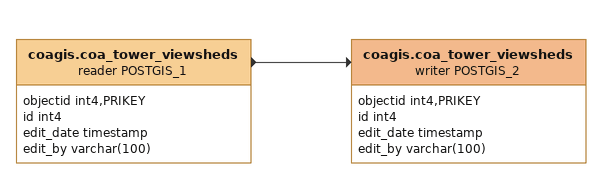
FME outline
coagis.coa_tower_viewsheds (reader POSTGIS_1)
    attributes: objectid int4,PRIKEY, id int4, edit_date timestamp, edit_by varchar(100)
    -> coagis.coa_tower_viewsheds (writer POSTGIS_2)
coagis.coa_tower_viewsheds (writer POSTGIS_2)
    attributes: objectid int4,PRIKEY, id int4, edit_date timestamp, edit_by varchar(100)
